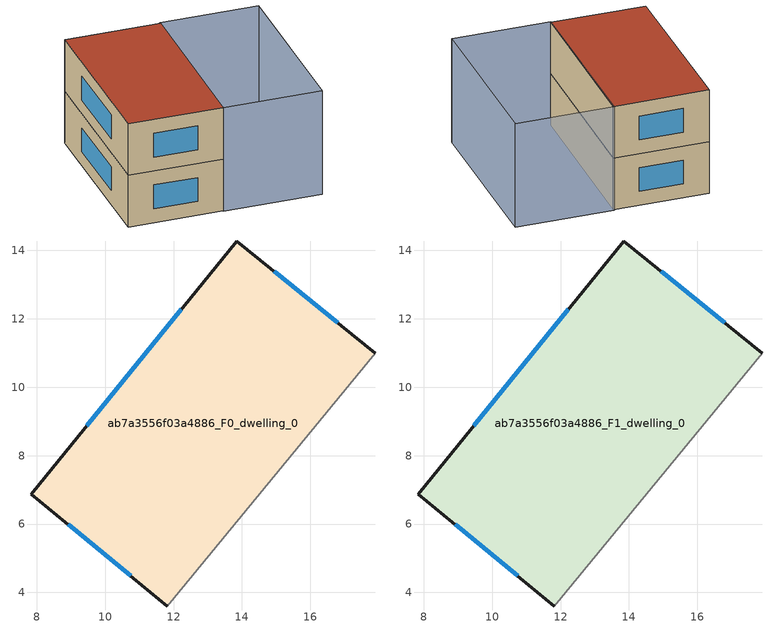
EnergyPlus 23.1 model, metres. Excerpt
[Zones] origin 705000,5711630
ab7a3556f03a4886_F0_dwelling_0
 floor ground (EU_floor_Construction): 17.9,11 11.82,3.61 7.84,6.87 13.84,14.28 z0
 wall outside (EU_wall_Construction): 17.9,11 13.84,14.28 7.84,6.87 11.82,3.61 z0:3
 wall adiabatic (EU_wall_Construction): 11.82,3.61 17.9,11 z0:3
 window (EU_Window_Construction): 8.92,5.99 10.75,4.49 / 12.22,12.28 9.46,8.88 / 16.8,11.89 14.94,13.39 z0.81:2.19
ab7a3556f03a4886_F1_dwelling_0
 floor to ab7a3556f03a4886_F0_dwelling_0 (EU_floor_Construction): 17.9,11 11.82,3.61 7.84,6.87 13.84,14.28 z3
 wall outside (EU_wall_Construction): 17.9,11 13.84,14.28 7.84,6.87 11.82,3.61 z3:6
 wall adiabatic (EU_wall_Construction): 11.82,3.61 17.9,11 z3:6
 window (EU_Window_Construction): 8.92,5.99 10.75,4.49 / 12.22,12.28 9.46,8.88 / 16.8,11.89 14.94,13.39 z3.81:5.19
 roof outside (EU_roof_Construction): 11.82,3.61 17.9,11 13.84,14.28 7.84,6.87 z6
shading: 15.95,0.21 22.04,7.67 / 22.05,7.67 15.95,0.21 / 15.95,0.21 11.81,3.59 / 11.81,3.59 17.9,11.05 / 17.9,11.05 22.05,7.67 z0:6
[Building]
EU S2 Campaign: North Axis=0; Terrain=City; Solar Distribution=FullExterior
[Site:Location]
London: Latitude=51.5; Longitude=-0.5; Time Zone=0; Elevation=25
[SizingPeriod:WeatherFileDays]
AnnualSizingPeriod: Begin Month=1; Begin Day of Month=1; End Month=12; End Day of Month=31; Day of Week for Start Day=Monday; Use Weather File Daylight Saving Period=No; Use Weather File Rain and Snow Indicators=No
[MATERIAL]
EU_InternalMass_Material: Roughness=MediumRough; Thickness=0.1; Conductivity=1; Density=1800; Specific Heat=900; Thermal Absorptance=0.9; Solar Absorptance=0.7; Visible Absorptance=0.7
[MATERIAL:NOMASS] Roughness=MediumRough; Thermal Absorptance=0.9; Solar Absorptance=0.7; Visible Absorptance=0.7
Name | Thermal Resistance
EU_wall_NoMass | 0.727863
EU_roof_NoMass | 0.773354
EU_floor_NoMass | 1.79329
[WINDOWMATERIAL:SIMPLEGLAZINGSYSTEM]
EU_Window_SimpleGlazing: UFactor=2.58614; Solar Heat Gain Coefficient=0.76; Visible Transmittance=0.76
[CONSTRUCTION]
EU_wall_Construction: EU_wall_NoMass
EU_roof_Construction: EU_roof_NoMass
EU_floor_Construction: EU_floor_NoMass
EU_Window_Construction: EU_Window_SimpleGlazing
EU_InternalMass_Construction: EU_InternalMass_Material
[ZONE] Type=1; Multiplier=1; Ceiling Height=autocalculate; Volume=148.42; Floor Area=autocalculate; Part of Total Floor Area=Yes
ab7a3556f03a4886_F0_dwelling_0; ab7a3556f03a4886_F1_dwelling_0
[INTERNALMASS] Construction=EU_InternalMass_Construction; Surface Area=49.4735
Name | Zone or ZoneList
ab7a3556f03a4886_F0_dwelling_0_EU_InternalMass | ab7a3556f03a4886_F0_dwelling_0
ab7a3556f03a4886_F1_dwelling_0_EU_InternalMass | ab7a3556f03a4886_F1_dwelling_0
[OTHEREQUIPMENT] Fuel Type=Electricity; Design Level Calculation Method=Watts/Area; Power per Zone Floor Area=1; Fraction Latent=0; Fraction Radiant=0; Fraction Lost=0; Carbon Dioxide Generation Rate=0; EndUse Subcategory=EU_Step8_InternalGains
Name | Zone or ZoneList or Space or SpaceList | Schedule
EU_Step8_InternalGain_ab7a3556f03a4886_F0_dwelling_0_f000 | ab7a3556f03a4886_F0_dwelling_0 | EU_Step8_GainSchedule_ab7a3556f03a4886_F0_dwelling_0_f000
EU_Step8_InternalGain_ab7a3556f03a4886_F1_dwelling_0_f000 | ab7a3556f03a4886_F1_dwelling_0 | EU_Step8_GainSchedule_ab7a3556f03a4886_F1_dwelling_0_f000
[ZONEVENTILATION:DESIGNFLOWRATE] Schedule=EU_AlwaysOn; Design Flow Rate Calculation Method=AirChanges/Hour; Air Changes per Hour=0.484901; Ventilation Type=Natural; Fan Pressure Rise=0; Fan Total Efficiency=1; Constant Term Coefficient=1; Temperature Term Coefficient=0; Velocity Term Coefficient=0; Velocity Squared Term Coefficient=0; Minimum Indoor Temperature=-100; Maximum Indoor Temperature=100; Delta Temperature=-100; Minimum Outdoor Temperature=-100; Maximum Outdoor Temperature=100; Maximum Wind Speed=40
Name | Zone or ZoneList or Space or SpaceList
EU_ConstantAir_ab7a3556f03a4886_F0_dwelling_0 | ab7a3556f03a4886_F0_dwelling_0
EU_ConstantAir_ab7a3556f03a4886_F1_dwelling_0 | ab7a3556f03a4886_F1_dwelling_0
[HVACTEMPLATE:THERMOSTAT] Constant Heating Setpoint=20; Constant Cooling Setpoint=50
EU_HeatOnly_ab7a3556f03a4886_F0_dwelling_0; EU_HeatOnly_ab7a3556f03a4886_F1_dwelling_0
[HVACTEMPLATE:ZONE:IDEALLOADSAIRSYSTEM] System Availability Schedule=EU_AlwaysOn; Maximum Heating Supply Air Temperature=50; Minimum Cooling Supply Air Temperature=13; Maximum Heating Supply Air Humidity Ratio=0.0156; Minimum Cooling Supply Air Humidity Ratio=0.0077; Heating Limit=NoLimit; Cooling Limit=NoLimit; Heating Availability Schedule=EU_AlwaysOn; Cooling Availability Schedule=EU_CoolingOff; Dehumidification Control Type=ConstantSensibleHeatRatio; Cooling Sensible Heat Ratio=0.7; Dehumidification Setpoint=60; Humidification Control Type=None; Humidification Setpoint=30; Outdoor Air Method=None; Outdoor Air Flow Rate per Person=0.00944; Outdoor Air Flow Rate per Zone Floor Area=0; Outdoor Air Flow Rate per Zone=0; Demand Controlled Ventilation Type=None; Outdoor Air Economizer Type=NoEconomizer; Heat Recovery Type=None; Sensible Heat Recovery Effectiveness=0.7; Latent Heat Recovery Effectiveness=0.65
Name | Template Thermostat
ab7a3556f03a4886_F0_dwelling_0 | EU_HeatOnly_ab7a3556f03a4886_F0_dwelling_0
ab7a3556f03a4886_F1_dwelling_0 | EU_HeatOnly_ab7a3556f03a4886_F1_dwelling_0
[SIZING:ZONE] Zone Cooling Design Supply Air Temperature Input Method=SupplyAirTemperature; Zone Cooling Design Supply Air Temperature=13; Zone Heating Design Supply Air Temperature Input Method=SupplyAirTemperature; Zone Heating Design Supply Air Temperature=50; Zone Cooling Design Supply Air Humidity Ratio=0.008; Zone Heating Design Supply Air Humidity Ratio=0.008; Cooling Design Air Flow Method=DesignDay; Cooling Design Air Flow Rate=0; Cooling Minimum Air Flow per Zone Floor Area=0.000762; Cooling Minimum Air Flow=0; Cooling Minimum Air Flow Fraction=0.2; Heating Design Air Flow Method=DesignDay; Heating Design Air Flow Rate=0; Heating Maximum Air Flow per Zone Floor Area=0.002032; Heating Maximum Air Flow=0.141576; Heating Maximum Air Flow Fraction=0.3; Account for Dedicated Outdoor Air System=No; Dedicated Outdoor Air System Control Strategy=NeutralSupplyAir; Dedicated Outdoor Air Low Setpoint Temperature for Design=autosize; Dedicated Outdoor Air High Setpoint Temperature for Design=autosize; Zone Load Sizing Method=Sensible Load Only No Latent Load; Zone Latent Cooling Design Supply Air Humidity Ratio Input Method=HumidityRatioDifference; Zone Cooling Design Supply Air Humidity Ratio Difference=0.005; Zone Latent Heating Design Supply Air Humidity Ratio Input Method=HumidityRatioDifference; Zone Humidification Design Supply Air Humidity Ratio Difference=0.005
ab7a3556f03a4886_F0_dwelling_0; ab7a3556f03a4886_F1_dwelling_0
[SCHEDULE:CONSTANT]
Name | Hourly Value
EU_AlwaysOn | 1
EU_CoolingOff | 0
[SCHEDULE:FILE] Column Number=1; Rows to Skip at Top=0; Number of Hours of Data=8760; Column Separator=Comma; Interpolate to Timestep=No; Minutes per Item=60; Adjust Schedule for Daylight Savings=Yes
Name | File
EU_Step8_GainSchedule_ab7a3556f03a4886_F0_dwelling_0_f000 | ../../schedules/ab7a3556f03a4886/ab7a3556f03a4886_F0_dwelling_0_f000_gain.csv
EU_Step8_GainSchedule_ab7a3556f03a4886_F1_dwelling_0_f000 | ../../schedules/ab7a3556f03a4886/ab7a3556f03a4886_F1_dwelling_0_f000_gain.csv
